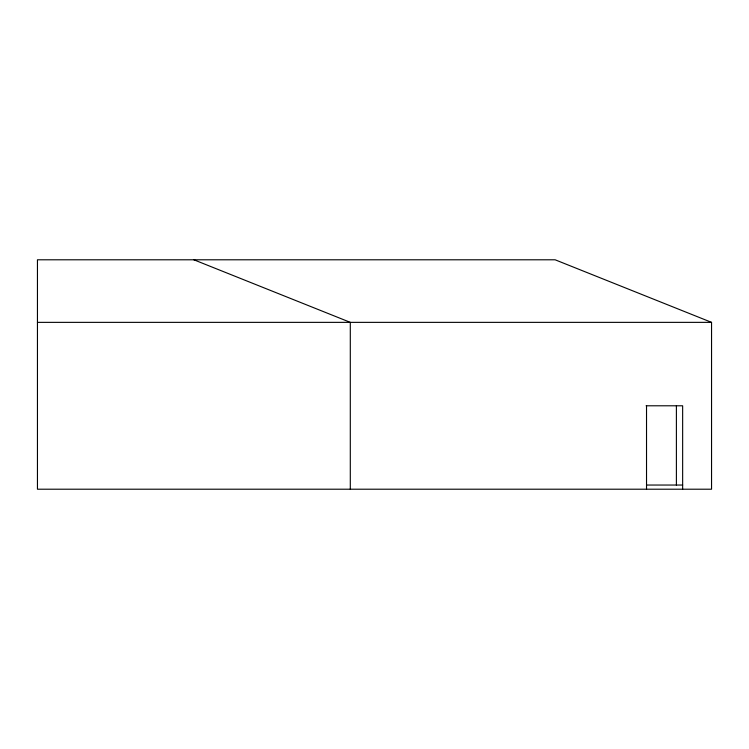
<?xml version="1.0" encoding="UTF-8"?>
<svg xmlns="http://www.w3.org/2000/svg" width="749" height="749" viewBox="0 0 749 749"><rect width="100%" height="100%" fill="white"/><g stroke="black" fill="none" stroke-linecap="round" stroke-linejoin="round"><path stroke-width="1.12" d="M37.45 322.36L711.55 322.36L711.55 489.209L37.45 489.209L37.45 259.791L555.121 259.791L711.55 322.36M646.097 405.789L682.648 405.789L682.648 489.209M646.527 485.043L682.648 485.043M193.879 259.791L350.298 322.36L350.298 489.209M676.394 405.789L676.394 485.043M646.527 405.789L646.527 489.209"/></g></svg>
